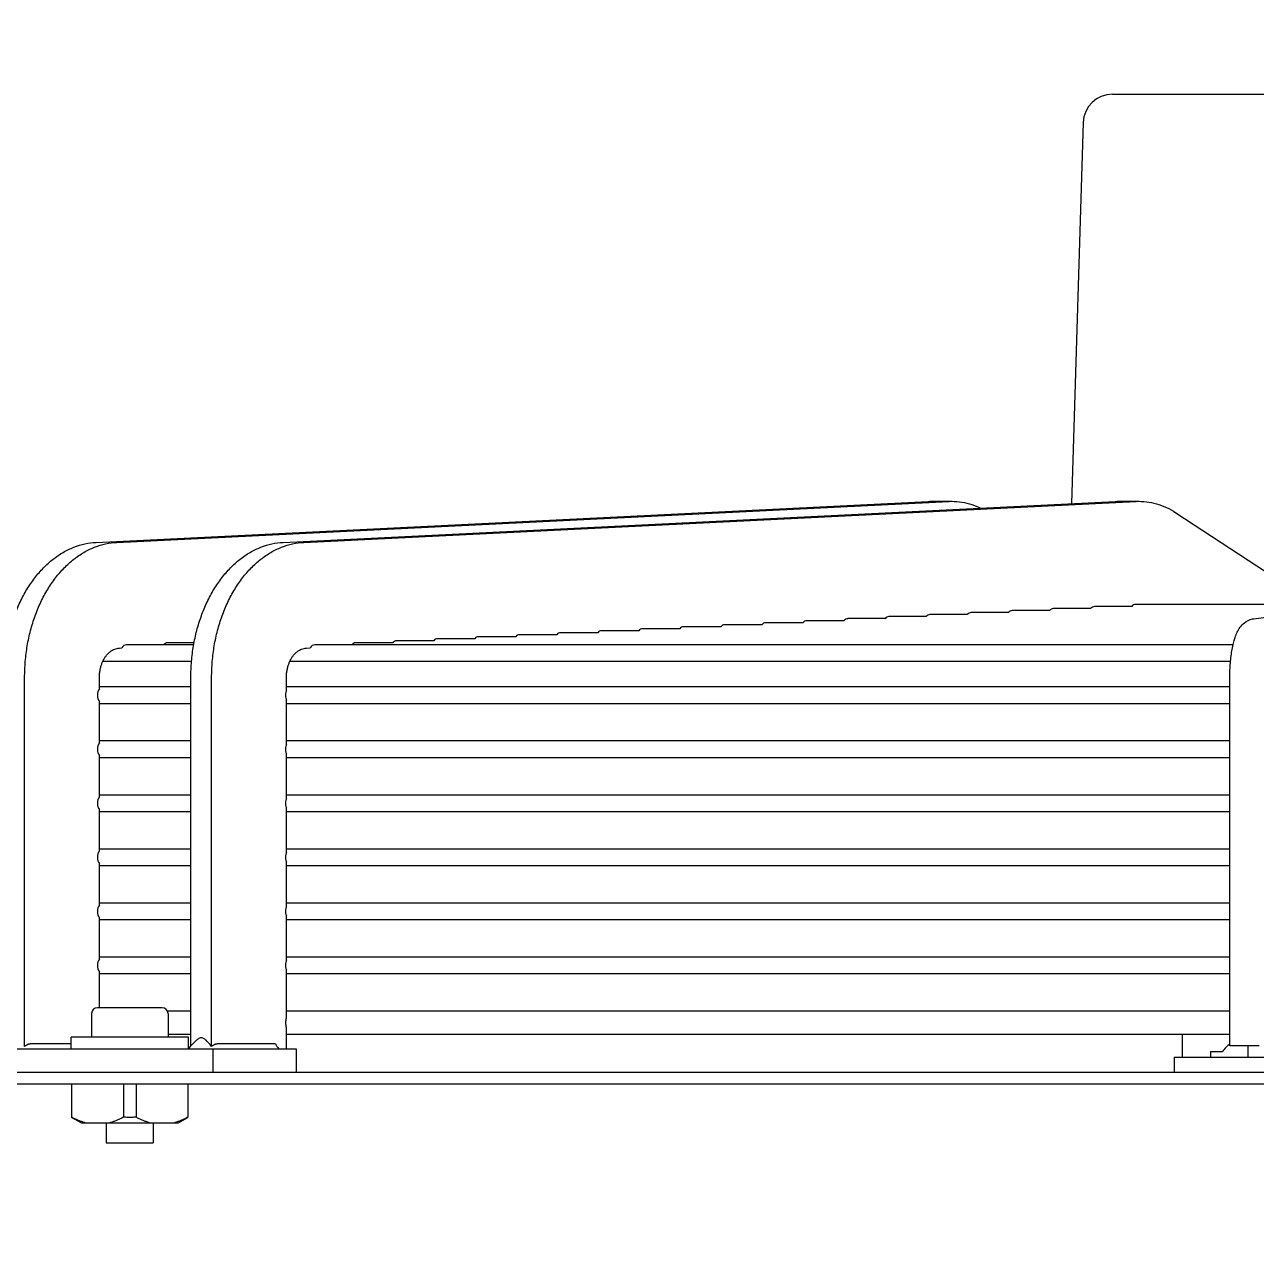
# Model space of a CAD drawing. Header units: millimetres. Extents: x 16200 to 32328, y 18593 to 29476.
# Drawn here: x 16517.41 to 16525.66, y 18982.97 to 18991.16 of the extents above; entities that cross this region are included whole.
import ezdxf

# ---------------------------------------------------------------- set-up
doc = ezdxf.new("R2010")
doc.units = ezdxf.units.MM
doc.header["$LTSCALE"] = 5
doc.layers.add('UNIT', color=6, linetype='Continuous')
doc.styles.add('SUBMITTAL', font='romans.shx', dxfattribs={"width": 0.75})
doc.dimstyles.new('SUBMITTAL', dxfattribs={"dimtxt": 0.09375, "dimasz": 0.09375, "dimexe": 0.03125, "dimexo": 0.0625, "dimgap": 0.0625, "dimtad": 0, "dimdec": 4, "dimzin": 4, "dimdsep": 46, "dimlunit": 4, "dimtxsty": 'SUBMITTAL', "dimcen": 0.09375, "dimclre": 6, "dimadec": 0, "dimazin": 0, "dimtfac": 1, "dimtdec": 0, "dimtofl": 0, "dimtmove": 0, "dimatfit": 3, "dimfxl": 0, "dimfrac": 2, "dimtolj": 1, "dimtzin": 4, "dimarcsym": 0})

msp = doc.modelspace()

# ---------------------------------------------------------------- linework, layer by layer
at = {"layer": 'UNIT'}
for p, q in [((16524.6977, 18990.6942), (16534.7771, 18990.6942)), ((16524.501, 18990.5034), (16524.423, 18987.9508)), ((16517.8891, 18987.6907), (16523.464, 18987.9653)), ((16518.0283, 18987.6907), (16523.6032, 18987.9653)), ((16519.1419, 18987.6907), (16524.7167, 18987.9653)), ((16519.2811, 18987.6907), (16524.8559, 18987.9653)), ((16523.4843, 18987.9657), (16523.6235, 18987.9657)), ((16524.737, 18987.9657), (16524.8762, 18987.9657)), ((16525.1224, 18987.8889), (16526.0593, 18987.2749)), ((16525.6426, 18987.1783), (16527.6781, 18987.4529)), ((16523.7246, 18987.2061), (16523.475, 18987.2061)), ((16524.0001, 18987.2196), (16523.7503, 18987.2196)), ((16524.2757, 18987.2331), (16524.0258, 18987.2331)), ((16524.5515, 18987.2466), (16524.3014, 18987.2466)), ((16524.8264, 18987.2601), (16524.5772, 18987.2601)), ((16526.3588, 18987.2749), (16524.8531, 18987.2749)), ((16522.0739, 18987.1252), (16521.8247, 18987.1252)), ((16522.3489, 18987.1387), (16522.0996, 18987.1387)), ((16522.6238, 18987.1522), (16522.3745, 18987.1522)), ((16522.8989, 18987.1657), (16522.6495, 18987.1657)), ((16523.174, 18987.1792), (16522.9246, 18987.1792)), ((16523.4493, 18987.1926), (16523.1997, 18987.1926)), ((16520.151, 18987.0307), (16519.9021, 18987.0307)), ((16520.4256, 18987.0442), (16520.1766, 18987.0442)), ((16520.7002, 18987.0577), (16520.4512, 18987.0577)), ((16520.9749, 18987.0712), (16520.7258, 18987.0712)), ((16521.2496, 18987.0847), (16521.0005, 18987.0847)), ((16521.5243, 18987.0982), (16521.2752, 18987.0982)), ((16521.7991, 18987.1117), (16521.5499, 18987.1117)), ((16518.0458, 18986.9824), (16518.0621, 18986.9832)), ((16518.5426, 18987.0037), (16518.0925, 18987.0037)), ((16518.545, 18987.0172), (16518.3667, 18987.0172)), ((16519.2985, 18986.9824), (16519.3229, 18986.9836)), ((16525.5054, 18987.0037), (16519.3531, 18987.0037)), ((16519.8765, 18987.0172), (16519.6276, 18987.0172)), ((16517.934, 18986.8935), (16518.5283, 18986.8935)), ((16519.1868, 18986.8935), (16525.4884, 18986.8935)), ((16517.4102, 18984.3128), (16517.4102, 18986.7856)), ((16517.9113, 18986.7089), (16517.9113, 18986.7856)), ((16518.5237, 18984.3163), (16518.5237, 18986.7856)), ((16518.6629, 18984.3128), (16518.6629, 18986.7856)), ((16519.164, 18986.6965), (16519.164, 18986.7856)), ((16525.4836, 18984.3163), (16525.4836, 18986.7856)), ((16518.5237, 18986.7218), (16517.9113, 18986.7218)), ((16525.4836, 18986.7218), (16519.164, 18986.7218)), ((16517.9113, 18986.3467), (16517.9113, 18986.6244)), ((16519.164, 18986.3343), (16519.164, 18986.6368)), ((16517.9113, 18986.6115), (16518.5237, 18986.6115)), ((16519.164, 18986.6115), (16525.4836, 18986.6115)), ((16518.5237, 18986.3596), (16517.9113, 18986.3596)), ((16525.4836, 18986.3596), (16519.164, 18986.3596)), ((16517.9113, 18985.9845), (16517.9113, 18986.2622)), ((16517.9113, 18986.2493), (16518.5237, 18986.2493)), ((16519.164, 18985.9721), (16519.164, 18986.2746)), ((16519.164, 18986.2493), (16525.4836, 18986.2493)), ((16518.5237, 18985.9974), (16517.9113, 18985.9974)), ((16525.4836, 18985.9974), (16519.164, 18985.9974)), ((16517.9113, 18985.6223), (16517.9113, 18985.9)), ((16517.9113, 18985.8871), (16518.5237, 18985.8871)), ((16519.164, 18985.6099), (16519.164, 18985.9124)), ((16519.164, 18985.8871), (16525.4836, 18985.8871)), ((16518.5237, 18985.6352), (16517.9113, 18985.6352)), ((16525.4836, 18985.6352), (16519.164, 18985.6352)), ((16519.164, 18985.2476), (16519.164, 18985.5502)), ((16517.9113, 18985.2601), (16517.9113, 18985.5378)), ((16517.9113, 18985.5249), (16518.5237, 18985.5249)), ((16519.164, 18985.5249), (16525.4836, 18985.5249)), ((16518.5237, 18985.2729), (16517.9113, 18985.2729)), ((16525.4836, 18985.2729), (16519.164, 18985.2729)), ((16517.9113, 18984.8978), (16517.9113, 18985.1756)), ((16517.9113, 18985.1627), (16518.5237, 18985.1627)), ((16519.164, 18984.8854), (16519.164, 18985.188)), ((16519.164, 18985.1627), (16525.4836, 18985.1627)), ((16518.5237, 18984.9107), (16517.9113, 18984.9107)), ((16525.4836, 18984.9107), (16519.164, 18984.9107)), ((16517.9113, 18984.5722), (16517.9113, 18984.8134)), ((16519.164, 18984.5074), (16519.164, 18984.8258)), ((16517.9113, 18984.8005), (16518.5237, 18984.8005)), ((16519.164, 18984.8005), (16525.4836, 18984.8005)), ((16518.3312, 18984.5722), (16517.8981, 18984.5722)), ((16517.8588, 18984.5328), (16517.8588, 18984.3753)), ((16518.5237, 18984.5485), (16518.3673, 18984.5485)), ((16518.3706, 18984.5328), (16518.3706, 18984.3753)), ((16525.4836, 18984.5485), (16519.164, 18984.5485)), ((16518.3706, 18984.395), (16518.5237, 18984.395)), ((16519.164, 18984.2966), (16519.164, 18984.4362)), ((16519.164, 18984.395), (16525.4836, 18984.395)), ((16525.1671, 18984.2395), (16525.1671, 18984.395)), ((16517.721, 18984.3294), (16517.4519, 18984.3294)), ((16518.5084, 18984.3753), (16517.721, 18984.3753)), ((16517.721, 18984.2966), (16517.721, 18984.3753)), ((16518.5084, 18984.301), (16518.5084, 18984.3753)), ((16519.089, 18984.3294), (16518.7047, 18984.3294)), ((16525.6804, 18984.3163), (16525.4836, 18984.3163)), ((16525.6064, 18984.2395), (16525.6064, 18984.3163)), ((16517.0011, 18984.2966), (16519.2282, 18984.2966)), ((16518.6714, 18984.2966), (16518.6714, 18984.1391)), ((16519.2282, 18984.2966), (16519.2282, 18984.1391)), ((16525.1114, 18984.2395), (16534.3634, 18984.2395)), ((16525.1114, 18984.2395), (16525.1114, 18984.1391)), ((16525.3551, 18984.2789), (16525.4338, 18984.2789)), ((16525.3551, 18984.2789), (16525.3551, 18984.2395)), ((16512.8673, 18984.1391), (16546.6075, 18984.1391)), ((16546.6075, 18984.0604), (16512.8673, 18984.0604)), ((16517.7249, 18984.0604), (16517.7249, 18983.8382)), ((16518.0729, 18984.0604), (16518.0729, 18983.8382)), ((16518.1564, 18984.0604), (16518.1564, 18983.8382)), ((16518.5044, 18984.0604), (16518.5044, 18983.8382)), ((16517.7879, 18983.8005), (16517.7249, 18983.8369)), ((16518.4414, 18983.8005), (16518.5044, 18983.8369)), ((16517.7879, 18983.8005), (16518.4414, 18983.8005)), ((16517.9572, 18983.8005), (16517.9572, 18983.6666)), ((16518.2722, 18983.8005), (16518.2722, 18983.6666)), ((16517.9572, 18983.6666), (16518.2722, 18983.6666))]:
    msp.add_line(p, q, dxfattribs=at)
for centre, radius, start, end in [((16524.6977, 18990.4974), 0.1969, 90, 178.25151), ((16517.8981, 18984.5328), 0.0394, 90, 180), ((16518.3312, 18984.5328), 0.0394, 0, 90), ((16525.6208, 18984.1437), 0.2307, 126.49726, 144.15266)]:
    msp.add_arc(centre, radius, start, end, dxfattribs=at)
for centre, major_axis, ratio, start_param, end_param in [((16523.475, 18987.151), (0, -0.0551), 0.710631, 3.141548, 3.856454), ((16523.7503, 18987.1645), (0, -0.0551), 0.710927, 3.141542, 3.856447), ((16524.0258, 18987.178), (0, -0.0551), 0.711261, 3.141535, 3.85644), ((16524.3014, 18987.1915), (0, -0.0551), 0.711642, 3.141527, 3.856431), ((16524.5772, 18987.205), (0, -0.0551), 0.712077, 3.141517, 3.85642), ((16524.8532, 18987.2198), (0, -0.0551), 0.71258, 3.141507, 3.89091), ((16521.8247, 18987.07), (0, -0.0551), 0.709412, 3.141569, 3.856477), ((16522.0996, 18987.0835), (0, -0.0551), 0.709566, 3.141567, 3.856474), ((16522.3745, 18987.097), (0, -0.0551), 0.709737, 3.141564, 3.856471), ((16522.6495, 18987.1105), (0, -0.0551), 0.709925, 3.141561, 3.856468), ((16522.9246, 18987.124), (0, -0.0551), 0.710135, 3.141557, 3.856464), ((16523.1997, 18987.1375), (0, -0.0551), 0.710369, 3.141553, 3.856459), ((16519.9021, 18986.9756), (0, -0.0551), 0.708648, 3.14158, 3.856489), ((16520.1766, 18986.9891), (0, -0.0551), 0.708732, 3.141579, 3.856487), ((16520.4512, 18987.0026), (0, -0.0551), 0.708822, 3.141578, 3.856486), ((16520.7258, 18987.0161), (0, -0.0551), 0.708921, 3.141576, 3.856485), ((16521.0005, 18987.0296), (0, -0.0551), 0.709027, 3.141575, 3.856483), ((16521.2752, 18987.0431), (0, -0.0551), 0.709144, 3.141573, 3.856481), ((16521.5499, 18987.0566), (0, -0.0551), 0.709272, 3.141571, 3.856479), ((16518.0925, 18986.9486), (0, -0.0551), 0.707997, 3.141586, 4.032621), ((16518.3667, 18986.9621), (0, -0.0551), 0.708043, 3.141585, 3.856494), ((16519.3531, 18986.9486), (0, -0.0551), 0.708499, 3.141582, 4.023301), ((16519.6276, 18986.9621), (0, -0.0551), 0.708571, 3.141581, 3.85649), ((16517.9364, 18986.6666), (0, -0.0551), 0.707968, 3.83981, 4.712382), ((16517.9364, 18986.6666), (0, -0.0551), 0.707968, 4.712396, 5.584968), ((16517.9364, 18986.3044), (0, -0.0551), 0.707968, 3.83981, 4.712382), ((16517.9364, 18986.3044), (0, -0.0551), 0.707968, 4.712396, 5.584968), ((16517.9364, 18985.9422), (0, -0.0551), 0.707968, 3.83981, 4.712382), ((16517.9364, 18985.9422), (0, -0.0551), 0.707968, 4.712396, 5.584968), ((16517.9364, 18985.58), (0, -0.0551), 0.707968, 3.83981, 4.712382), ((16517.9364, 18985.58), (0, -0.0551), 0.707968, 4.712396, 5.584968), ((16517.9364, 18985.2178), (0, -0.0551), 0.707968, 3.83981, 4.712382), ((16517.9364, 18985.2178), (0, -0.0551), 0.707968, 4.712396, 5.584968), ((16517.9364, 18984.8556), (0, -0.0551), 0.707968, 3.83981, 4.712382), ((16517.9364, 18984.8556), (0, -0.0551), 0.707968, 4.712396, 5.584968), ((16520.0851, 18985.7052), (0, -1.969), 0.707107, 5.486005, 5.50957)]:
    msp.add_ellipse(centre, major_axis=major_axis, ratio=ratio, start_param=start_param, end_param=end_param, dxfattribs=at)
for points in [[(16523.466, 18987.9653), (16523.4721, 18987.9656), (16523.4782, 18987.9657), (16523.4843, 18987.9657)], [(16524.7187, 18987.9653), (16524.7248, 18987.9656), (16524.7309, 18987.9657), (16524.737, 18987.9657)], [(16518.5038, 18984.2966), (16518.52, 18984.3124), (16518.5359, 18984.3285), (16518.5516, 18984.3448)], [(16517.8162, 18983.8005), (16517.813, 18983.8015), (16517.8065, 18983.8034), (16517.7968, 18983.8067), (16517.787, 18983.8103), (16517.7771, 18983.8141), (16517.7671, 18983.8182), (16517.7569, 18983.8227), (16517.7465, 18983.8275), (16517.7359, 18983.8326), (16517.7286, 18983.8363), (16517.7249, 18983.8382)], [(16518.0729, 18983.8382), (16518.0692, 18983.8362), (16518.0618, 18983.8325), (16518.0511, 18983.8274), (16518.0406, 18983.8226), (16518.0304, 18983.8181), (16518.0204, 18983.814), (16518.0106, 18983.8102), (16518.0009, 18983.8066), (16517.9912, 18983.8034), (16517.9848, 18983.8014), (16517.9816, 18983.8005)], [(16518.1564, 18983.8382), (16518.1518, 18983.8379), (16518.1425, 18983.8374), (16518.1286, 18983.837), (16518.1147, 18983.8368), (16518.1007, 18983.837), (16518.0868, 18983.8374), (16518.0775, 18983.8379), (16518.0729, 18983.8382)], [(16518.2477, 18983.8005), (16518.2445, 18983.8015), (16518.238, 18983.8034), (16518.2283, 18983.8067), (16518.2185, 18983.8103), (16518.2086, 18983.8141), (16518.1986, 18983.8182), (16518.1884, 18983.8227), (16518.178, 18983.8275), (16518.1674, 18983.8326), (16518.1601, 18983.8363), (16518.1564, 18983.8382)], [(16518.5044, 18983.8382), (16518.5007, 18983.8362), (16518.4933, 18983.8325), (16518.4826, 18983.8274), (16518.4721, 18983.8226), (16518.4619, 18983.8181), (16518.4519, 18983.814), (16518.4421, 18983.8102), (16518.4324, 18983.8066), (16518.4227, 18983.8034), (16518.4163, 18983.8014), (16518.4131, 18983.8005)]]:
    msp.add_open_spline(points, degree=3, dxfattribs=at)
for points, knots in [([(16523.6032, 18987.9652), (16523.626, 18987.9663), (16523.649, 18987.9656), (16523.6719, 18987.9629), (16523.6947, 18987.9602), (16523.7173, 18987.9557), (16523.7397, 18987.9493), (16523.7621, 18987.9428), (16523.7842, 18987.9346), (16523.806, 18987.9245), (16523.8086, 18987.9233), (16523.8111, 18987.9221), (16523.8137, 18987.9208)], [0, 0, 0, 0, 0.2503763, 0.2503763, 0.2503763, 0.5005641, 0.5005641, 0.5005641, 0.7507518, 0.7507518, 0.7507518, 0.7802911, 0.7802911, 0.7802911, 0.7802911]), ([(16524.8559, 18987.9652), (16524.8788, 18987.9663), (16524.9018, 18987.9656), (16524.9246, 18987.9629), (16524.9474, 18987.9602), (16524.9701, 18987.9557), (16524.9925, 18987.9493), (16525.0149, 18987.9428), (16525.037, 18987.9346), (16525.0588, 18987.9245), (16525.0804, 18987.9144), (16525.1018, 18987.9025), (16525.1224, 18987.889)], [0, 0, 0, 0, 0.250376, 0.250376, 0.250376, 0.500564, 0.500564, 0.500564, 0.750752, 0.750752, 0.750752, 1, 1, 1, 1]), ([(16517.271, 18986.7856), (16517.271, 18986.8212), (16517.2725, 18986.8571), (16517.2755, 18986.8925), (16517.2784, 18986.9279), (16517.2829, 18986.9629), (16517.2888, 18986.9976), (16517.2947, 18987.0322), (16517.3021, 18987.0666), (16517.3108, 18987.1001), (16517.3196, 18987.1335), (16517.3297, 18987.166), (16517.3412, 18987.1978), (16517.3527, 18987.2295), (16517.3656, 18987.2605), (16517.3796, 18987.2901), (16517.3936, 18987.3198), (16517.4088, 18987.348), (16517.4253, 18987.3751), (16517.4417, 18987.4022), (16517.4594, 18987.428), (16517.4779, 18987.4522), (16517.4965, 18987.4763), (16517.5159, 18987.4988), (16517.5364, 18987.5196), (16517.5568, 18987.5405), (16517.5783, 18987.5598), (16517.6003, 18987.5771), (16517.6224, 18987.5944), (16517.645, 18987.6098), (16517.6683, 18987.6234), (16517.6917, 18987.6369), (16517.7157, 18987.6485), (16517.74, 18987.6581), (16517.7643, 18987.6676), (16517.7888, 18987.6751), (16517.8137, 18987.6805), (16517.8387, 18987.686), (16517.864, 18987.6894), (16517.8891, 18987.6906)], [0, 0, 0, 0, 0.076921, 0.076921, 0.076921, 0.153842, 0.153842, 0.153842, 0.230763, 0.230763, 0.230763, 0.307684, 0.307684, 0.307684, 0.384605, 0.384605, 0.384605, 0.461526, 0.461526, 0.461526, 0.538447, 0.538447, 0.538447, 0.615368, 0.615368, 0.615368, 0.692289, 0.692289, 0.692289, 0.76921, 0.76921, 0.76921, 0.846132, 0.846132, 0.846132, 0.923053, 0.923053, 0.923053, 1, 1, 1, 1]), ([(16517.4102, 18986.7856), (16517.4102, 18986.8212), (16517.4117, 18986.8571), (16517.4147, 18986.8925), (16517.4176, 18986.9279), (16517.422, 18986.9629), (16517.428, 18986.9976), (16517.4339, 18987.0322), (16517.4413, 18987.0666), (16517.45, 18987.1001), (16517.4588, 18987.1335), (16517.4689, 18987.166), (16517.4804, 18987.1978), (16517.4919, 18987.2295), (16517.5048, 18987.2605), (16517.5188, 18987.2901), (16517.5328, 18987.3198), (16517.548, 18987.348), (16517.5645, 18987.3751), (16517.5809, 18987.4022), (16517.5986, 18987.428), (16517.6171, 18987.4522), (16517.6357, 18987.4763), (16517.6551, 18987.4988), (16517.6756, 18987.5196), (16517.696, 18987.5405), (16517.7175, 18987.5598), (16517.7395, 18987.5771), (16517.7615, 18987.5944), (16517.7842, 18987.6098), (16517.8075, 18987.6234), (16517.8309, 18987.6369), (16517.8549, 18987.6485), (16517.8792, 18987.6581), (16517.9035, 18987.6676), (16517.928, 18987.6751), (16517.9529, 18987.6805), (16517.9779, 18987.686), (16518.0032, 18987.6894), (16518.0283, 18987.6906)], [0, 0, 0, 0, 0.076921, 0.076921, 0.076921, 0.153842, 0.153842, 0.153842, 0.230763, 0.230763, 0.230763, 0.307684, 0.307684, 0.307684, 0.384605, 0.384605, 0.384605, 0.461526, 0.461526, 0.461526, 0.538447, 0.538447, 0.538447, 0.615368, 0.615368, 0.615368, 0.692289, 0.692289, 0.692289, 0.76921, 0.76921, 0.76921, 0.846132, 0.846132, 0.846132, 0.923053, 0.923053, 0.923053, 1, 1, 1, 1]), ([(16518.5237, 18986.7856), (16518.5237, 18986.8212), (16518.5252, 18986.8571), (16518.5282, 18986.8925), (16518.5312, 18986.9279), (16518.5356, 18986.9629), (16518.5415, 18986.9976), (16518.5474, 18987.0322), (16518.5548, 18987.0666), (16518.5636, 18987.1001), (16518.5723, 18987.1335), (16518.5824, 18987.166), (16518.5939, 18987.1978), (16518.6054, 18987.2295), (16518.6183, 18987.2605), (16518.6323, 18987.2901), (16518.6464, 18987.3198), (16518.6616, 18987.348), (16518.678, 18987.3751), (16518.6944, 18987.4022), (16518.7121, 18987.428), (16518.7307, 18987.4522), (16518.7492, 18987.4763), (16518.7687, 18987.4988), (16518.7891, 18987.5196), (16518.8096, 18987.5405), (16518.831, 18987.5598), (16518.8531, 18987.5771), (16518.8751, 18987.5944), (16518.8977, 18987.6098), (16518.9211, 18987.6234), (16518.9444, 18987.6369), (16518.9685, 18987.6485), (16518.9927, 18987.6581), (16519.017, 18987.6676), (16519.0416, 18987.6751), (16519.0665, 18987.6805), (16519.0914, 18987.686), (16519.1168, 18987.6894), (16519.1419, 18987.6906)], [0, 0, 0, 0, 0.076921, 0.076921, 0.076921, 0.153842, 0.153842, 0.153842, 0.230763, 0.230763, 0.230763, 0.307684, 0.307684, 0.307684, 0.384605, 0.384605, 0.384605, 0.461526, 0.461526, 0.461526, 0.538447, 0.538447, 0.538447, 0.615368, 0.615368, 0.615368, 0.692289, 0.692289, 0.692289, 0.76921, 0.76921, 0.76921, 0.846132, 0.846132, 0.846132, 0.923053, 0.923053, 0.923053, 1, 1, 1, 1]), ([(16518.6629, 18986.7856), (16518.6629, 18986.8212), (16518.6644, 18986.8571), (16518.6674, 18986.8925), (16518.6704, 18986.9279), (16518.6748, 18986.9629), (16518.6807, 18986.9976), (16518.6866, 18987.0322), (16518.694, 18987.0666), (16518.7028, 18987.1001), (16518.7115, 18987.1335), (16518.7216, 18987.166), (16518.7331, 18987.1978), (16518.7446, 18987.2295), (16518.7575, 18987.2605), (16518.7715, 18987.2901), (16518.7856, 18987.3198), (16518.8008, 18987.348), (16518.8172, 18987.3751), (16518.8336, 18987.4022), (16518.8513, 18987.428), (16518.8699, 18987.4522), (16518.8884, 18987.4763), (16518.9079, 18987.4988), (16518.9283, 18987.5196), (16518.9488, 18987.5405), (16518.9702, 18987.5598), (16518.9923, 18987.5771), (16519.0143, 18987.5944), (16519.0369, 18987.6098), (16519.0603, 18987.6234), (16519.0836, 18987.6369), (16519.1076, 18987.6485), (16519.1319, 18987.6581), (16519.1562, 18987.6676), (16519.1808, 18987.6751), (16519.2057, 18987.6805), (16519.2306, 18987.686), (16519.256, 18987.6894), (16519.2811, 18987.6906)], [0, 0, 0, 0, 0.076921, 0.076921, 0.076921, 0.153842, 0.153842, 0.153842, 0.230763, 0.230763, 0.230763, 0.307684, 0.307684, 0.307684, 0.384605, 0.384605, 0.384605, 0.461526, 0.461526, 0.461526, 0.538447, 0.538447, 0.538447, 0.615368, 0.615368, 0.615368, 0.692289, 0.692289, 0.692289, 0.76921, 0.76921, 0.76921, 0.846132, 0.846132, 0.846132, 0.923053, 0.923053, 0.923053, 1, 1, 1, 1]), ([(16525.4836, 18986.7856), (16525.4836, 18986.8185), (16525.4849, 18986.8513), (16525.4901, 18986.9146), (16525.494, 18986.9451), (16525.5044, 18987.0019), (16525.5108, 18987.0283), (16525.5274, 18987.0769), (16525.5369, 18987.0993), (16525.5607, 18987.132), (16525.5698, 18987.1425), (16525.5959, 18987.1629), (16525.6141, 18987.173), (16525.6382, 18987.1776), (16525.6404, 18987.178), (16525.6426, 18987.1783)], [1.570796, 1.570796, 1.570796, 1.570796, 1.877974, 1.877974, 2.185152, 2.185152, 2.49233, 2.49233, 2.799508, 2.799508, 2.940974, 2.940974, 3.091858, 3.091858, 3.106686, 3.106686, 3.106686, 3.106686]), ([(16517.9113, 18986.7856), (16517.9113, 18986.7934), (16517.9116, 18986.8011), (16517.9122, 18986.8088), (16517.9129, 18986.8165), (16517.9139, 18986.8242), (16517.9151, 18986.8317), (16517.9164, 18986.8392), (16517.918, 18986.8466), (16517.9199, 18986.8539), (16517.9218, 18986.8612), (16517.924, 18986.8683), (16517.9265, 18986.8752), (16517.929, 18986.8821), (16517.9318, 18986.8888), (16517.9349, 18986.8952), (16517.9379, 18986.9016), (16517.9413, 18986.9078), (16517.9448, 18986.9137), (16517.9484, 18986.9196), (16517.9522, 18986.9252), (16517.9562, 18986.9304), (16517.9603, 18986.9357), (16517.9645, 18986.9406), (16517.969, 18986.9452), (16517.9734, 18986.9497), (16517.9781, 18986.9539), (16517.9829, 18986.9576), (16517.9877, 18986.9614), (16517.9926, 18986.9648), (16517.9977, 18986.9677), (16518.0028, 18986.9707), (16518.008, 18986.9732), (16518.0133, 18986.9753), (16518.0186, 18986.9773), (16518.024, 18986.979), (16518.0294, 18986.9802), (16518.0348, 18986.9814), (16518.0403, 18986.9821), (16518.0458, 18986.9824)], [0, 0, 0, 0, 0.076921, 0.076921, 0.076921, 0.153842, 0.153842, 0.153842, 0.230763, 0.230763, 0.230763, 0.307684, 0.307684, 0.307684, 0.384605, 0.384605, 0.384605, 0.461526, 0.461526, 0.461526, 0.538447, 0.538447, 0.538447, 0.615368, 0.615368, 0.615368, 0.692289, 0.692289, 0.692289, 0.76921, 0.76921, 0.76921, 0.846131, 0.846131, 0.846131, 0.923052, 0.923052, 0.923052, 1, 1, 1, 1]), ([(16519.164, 18986.7856), (16519.164, 18986.7934), (16519.1643, 18986.8011), (16519.165, 18986.8088), (16519.1656, 18986.8165), (16519.1666, 18986.8242), (16519.1679, 18986.8317), (16519.1692, 18986.8392), (16519.1708, 18986.8466), (16519.1727, 18986.8539), (16519.1746, 18986.8612), (16519.1768, 18986.8683), (16519.1793, 18986.8752), (16519.1818, 18986.8821), (16519.1846, 18986.8888), (16519.1876, 18986.8952), (16519.1907, 18986.9016), (16519.194, 18986.9078), (16519.1976, 18986.9137), (16519.2011, 18986.9196), (16519.2049, 18986.9252), (16519.209, 18986.9304), (16519.213, 18986.9357), (16519.2173, 18986.9406), (16519.2217, 18986.9452), (16519.2262, 18986.9497), (16519.2308, 18986.9539), (16519.2356, 18986.9576), (16519.2404, 18986.9614), (16519.2454, 18986.9648), (16519.2505, 18986.9677), (16519.2555, 18986.9707), (16519.2607, 18986.9732), (16519.266, 18986.9753), (16519.2713, 18986.9773), (16519.2767, 18986.979), (16519.2821, 18986.9802), (16519.2876, 18986.9814), (16519.293, 18986.9821), (16519.2985, 18986.9824)], [0, 0, 0, 0, 0.076921, 0.076921, 0.076921, 0.153842, 0.153842, 0.153842, 0.230763, 0.230763, 0.230763, 0.307684, 0.307684, 0.307684, 0.384605, 0.384605, 0.384605, 0.461526, 0.461526, 0.461526, 0.538447, 0.538447, 0.538447, 0.615368, 0.615368, 0.615368, 0.692289, 0.692289, 0.692289, 0.76921, 0.76921, 0.76921, 0.846131, 0.846131, 0.846131, 0.923052, 0.923052, 0.923052, 1, 1, 1, 1]), ([(16519.164, 18986.6965), (16519.1627, 18986.6936), (16519.1616, 18986.6906), (16519.1589, 18986.6814), (16519.1578, 18986.6734), (16519.1578, 18986.6666)], [0.75461184, 0.75461184, 0.75461184, 0.75461184, 0.77833175, 0.77833175, 0.8301339, 0.8301339, 0.8301339, 0.8301339]), ([(16519.1578, 18986.6666), (16519.1578, 18986.6599), (16519.1589, 18986.6519), (16519.1616, 18986.6427), (16519.1627, 18986.6397), (16519.164, 18986.6368)], [0, 0, 0, 0, 0.05180215, 0.05180215, 0.07552205, 0.07552205, 0.07552205, 0.07552205]), ([(16519.164, 18986.3343), (16519.1627, 18986.3314), (16519.1616, 18986.3284), (16519.1589, 18986.3192), (16519.1578, 18986.3112), (16519.1578, 18986.3044)], [0.75461184, 0.75461184, 0.75461184, 0.75461184, 0.77833175, 0.77833175, 0.8301339, 0.8301339, 0.8301339, 0.8301339]), ([(16519.1578, 18986.3044), (16519.1578, 18986.2976), (16519.1589, 18986.2896), (16519.1616, 18986.2805), (16519.1627, 18986.2775), (16519.164, 18986.2746)], [0, 0, 0, 0, 0.05180215, 0.05180215, 0.07552205, 0.07552205, 0.07552205, 0.07552205]), ([(16519.164, 18985.9721), (16519.1627, 18985.9692), (16519.1616, 18985.9662), (16519.1589, 18985.957), (16519.1578, 18985.949), (16519.1578, 18985.9422)], [-0.07552205, -0.07552205, -0.07552205, -0.07552205, -0.05180215, -0.05180215, 0, 0, 0, 0]), ([(16519.1578, 18985.9422), (16519.1578, 18985.9354), (16519.1589, 18985.9274), (16519.1616, 18985.9183), (16519.1627, 18985.9153), (16519.164, 18985.9124)], [-0.8301339, -0.8301339, -0.8301339, -0.8301339, -0.77833175, -0.77833175, -0.75461184, -0.75461184, -0.75461184, -0.75461184]), ([(16519.164, 18985.6099), (16519.1627, 18985.607), (16519.1616, 18985.604), (16519.1589, 18985.5948), (16519.1578, 18985.5868), (16519.1578, 18985.58)], [-0.07552205, -0.07552205, -0.07552205, -0.07552205, -0.05180215, -0.05180215, 0, 0, 0, 0]), ([(16519.1578, 18985.58), (16519.1578, 18985.5732), (16519.1589, 18985.5652), (16519.1616, 18985.5561), (16519.1627, 18985.5531), (16519.164, 18985.5502)], [-0.8301339, -0.8301339, -0.8301339, -0.8301339, -0.77833175, -0.77833175, -0.75461184, -0.75461184, -0.75461184, -0.75461184]), ([(16519.164, 18985.2476), (16519.1627, 18985.2448), (16519.1616, 18985.2418), (16519.1589, 18985.2326), (16519.1578, 18985.2246), (16519.1578, 18985.2178)], [-0.07552205, -0.07552205, -0.07552205, -0.07552205, -0.05180215, -0.05180215, 0, 0, 0, 0]), ([(16519.1578, 18985.2178), (16519.1578, 18985.211), (16519.1589, 18985.203), (16519.1616, 18985.1939), (16519.1627, 18985.1909), (16519.164, 18985.188)], [-0.8301339, -0.8301339, -0.8301339, -0.8301339, -0.77830675, -0.77830675, -0.75461041, -0.75461041, -0.75461041, -0.75461041]), ([(16519.164, 18984.8854), (16519.1627, 18984.8826), (16519.1616, 18984.8796), (16519.1589, 18984.8704), (16519.1578, 18984.8624), (16519.1578, 18984.8556)], [-0.07552205, -0.07552205, -0.07552205, -0.07552205, -0.05180215, -0.05180215, 0, 0, 0, 0]), ([(16519.1578, 18984.8556), (16519.1578, 18984.8488), (16519.1589, 18984.8408), (16519.1616, 18984.8317), (16519.1627, 18984.8287), (16519.164, 18984.8258)], [0, 0, 0, 0, 0.05180215, 0.05180215, 0.07552205, 0.07552205, 0.07552205, 0.07552205]), ([(16519.164, 18984.5074), (16519.1632, 18984.5053), (16519.1626, 18984.5032), (16519.1594, 18984.4924), (16519.1578, 18984.4812), (16519.1578, 18984.4718)], [1.0671611, 1.0671611, 1.0671611, 1.0671611, 1.084108, 1.084108, 1.15626096, 1.15626096, 1.15626096, 1.15626096]), ([(16519.1578, 18984.4718), (16519.1578, 18984.4623), (16519.1594, 18984.4512), (16519.1626, 18984.4404), (16519.1632, 18984.4382), (16519.164, 18984.4362)], [-1.15626096, -1.15626096, -1.15626096, -1.15626096, -1.084108, -1.084108, -1.0671611, -1.0671611, -1.0671611, -1.0671611]), ([(16517.4519, 18984.3294), (16517.4507, 18984.3294), (16517.4496, 18984.3293), (16517.4484, 18984.3292), (16517.4472, 18984.3292), (16517.446, 18984.329), (16517.4448, 18984.3288), (16517.4436, 18984.3287), (16517.4424, 18984.3285), (16517.4412, 18984.3282), (16517.4411, 18984.3282), (16517.441, 18984.3281), (16517.4409, 18984.3281), (16517.4398, 18984.3279), (16517.4387, 18984.3276), (16517.4376, 18984.3273), (16517.4364, 18984.3269), (16517.4351, 18984.3265), (16517.4339, 18984.3261), (16517.4327, 18984.3256), (16517.4314, 18984.3251), (16517.4302, 18984.3246), (16517.4299, 18984.3245), (16517.4296, 18984.3243), (16517.4293, 18984.3242), (16517.4284, 18984.3238), (16517.4274, 18984.3233), (16517.4264, 18984.3229), (16517.4252, 18984.3222), (16517.4239, 18984.3216), (16517.4226, 18984.3208), (16517.4213, 18984.3201), (16517.4199, 18984.3193), (16517.4186, 18984.3185), (16517.4179, 18984.3181), (16517.4172, 18984.3176), (16517.4165, 18984.3172), (16517.4158, 18984.3167), (16517.4151, 18984.3163), (16517.4145, 18984.3158), (16517.4131, 18984.3149), (16517.4116, 18984.3139), (16517.4102, 18984.3128)], [0, 0, 0, 0, 0.090909, 0.090909, 0.090909, 0.181818, 0.181818, 0.181818, 0.272727, 0.272727, 0.272727, 0.27968, 0.27968, 0.27968, 0.363636, 0.363636, 0.363636, 0.454545, 0.454545, 0.454545, 0.545455, 0.545455, 0.545455, 0.566852, 0.566852, 0.566852, 0.636364, 0.636364, 0.636364, 0.727273, 0.727273, 0.727273, 0.818182, 0.818182, 0.818182, 0.865318, 0.865318, 0.865318, 0.909091, 0.909091, 0.909091, 1, 1, 1, 1]), ([(16518.6629, 18984.3128), (16518.6484, 18984.3305), (16518.6363, 18984.3443), (16518.6199, 18984.3594), (16518.6142, 18984.3638), (16518.6058, 18984.3682), (16518.6029, 18984.3694), (16518.5977, 18984.3706), (16518.5955, 18984.3709), (16518.5911, 18984.3709), (16518.5889, 18984.3706), (16518.5837, 18984.3694), (16518.5808, 18984.3682), (16518.5725, 18984.3638), (16518.5668, 18984.3594), (16518.5579, 18984.3512), (16518.5548, 18984.3482), (16518.5516, 18984.3448)], [-0.853538, -0.853538, -0.853538, -0.853538, -0.6469732, -0.6469732, -0.530195, -0.530195, -0.4705504, -0.4705504, -0.4267697, -0.4267697, -0.3829889, -0.3829889, -0.3233444, -0.3233444, -0.2065664, -0.2065664, -0.1484107, -0.1484107, -0.1484107, -0.1484107]), ([(16518.7047, 18984.3294), (16518.7035, 18984.3294), (16518.7023, 18984.3293), (16518.7011, 18984.3292), (16518.6999, 18984.3292), (16518.6987, 18984.329), (16518.6975, 18984.3288), (16518.6963, 18984.3287), (16518.6951, 18984.3285), (16518.6939, 18984.3282), (16518.6938, 18984.3282), (16518.6937, 18984.3281), (16518.6937, 18984.3281), (16518.6925, 18984.3279), (16518.6914, 18984.3276), (16518.6903, 18984.3273), (16518.6891, 18984.3269), (16518.6879, 18984.3265), (16518.6867, 18984.3261), (16518.6854, 18984.3256), (16518.6842, 18984.3251), (16518.683, 18984.3246), (16518.6827, 18984.3245), (16518.6824, 18984.3243), (16518.6821, 18984.3242), (16518.6811, 18984.3238), (16518.6801, 18984.3233), (16518.6792, 18984.3229), (16518.6779, 18984.3222), (16518.6766, 18984.3216), (16518.6753, 18984.3208), (16518.674, 18984.3201), (16518.6727, 18984.3193), (16518.6713, 18984.3185), (16518.6706, 18984.3181), (16518.6699, 18984.3176), (16518.6692, 18984.3172), (16518.6686, 18984.3167), (16518.6679, 18984.3163), (16518.6672, 18984.3158), (16518.6658, 18984.3149), (16518.6644, 18984.3139), (16518.6629, 18984.3128)], [0, 0, 0, 0, 0.090909, 0.090909, 0.090909, 0.181818, 0.181818, 0.181818, 0.272727, 0.272727, 0.272727, 0.27971, 0.27971, 0.27971, 0.363636, 0.363636, 0.363636, 0.454545, 0.454545, 0.454545, 0.545455, 0.545455, 0.545455, 0.56689, 0.56689, 0.56689, 0.636364, 0.636364, 0.636364, 0.727273, 0.727273, 0.727273, 0.818182, 0.818182, 0.818182, 0.865335, 0.865335, 0.865335, 0.909091, 0.909091, 0.909091, 1, 1, 1, 1]), ([(16517.7249, 18983.8382), (16517.7249, 18983.8379), (16517.7249, 18983.8374), (16517.7249, 18983.837), (16517.7249, 18983.8369), (16517.7249, 18983.8369)], [0, 0, 0, 0, 0.1666667, 0.3333333, 0.5, 0.5, 0.5, 0.5])]:
    msp.add_open_spline(points, degree=3, knots=knots, dxfattribs=at)

# ---------------------------------------------------------------- leaders
for points in [[(16505.8874, 18980.974), (16522.6653, 18999.2204)], [(16742.7486, 18980.974), (16729.1466, 18999.2204), (16522.6653, 18999.2204)]]:
    msp.add_leader(points, dimstyle='SUBMITTAL', override={"dimscale": 36, "dimarcsym": 1}, dxfattribs=at)

doc.saveas('drawing.dxf')
